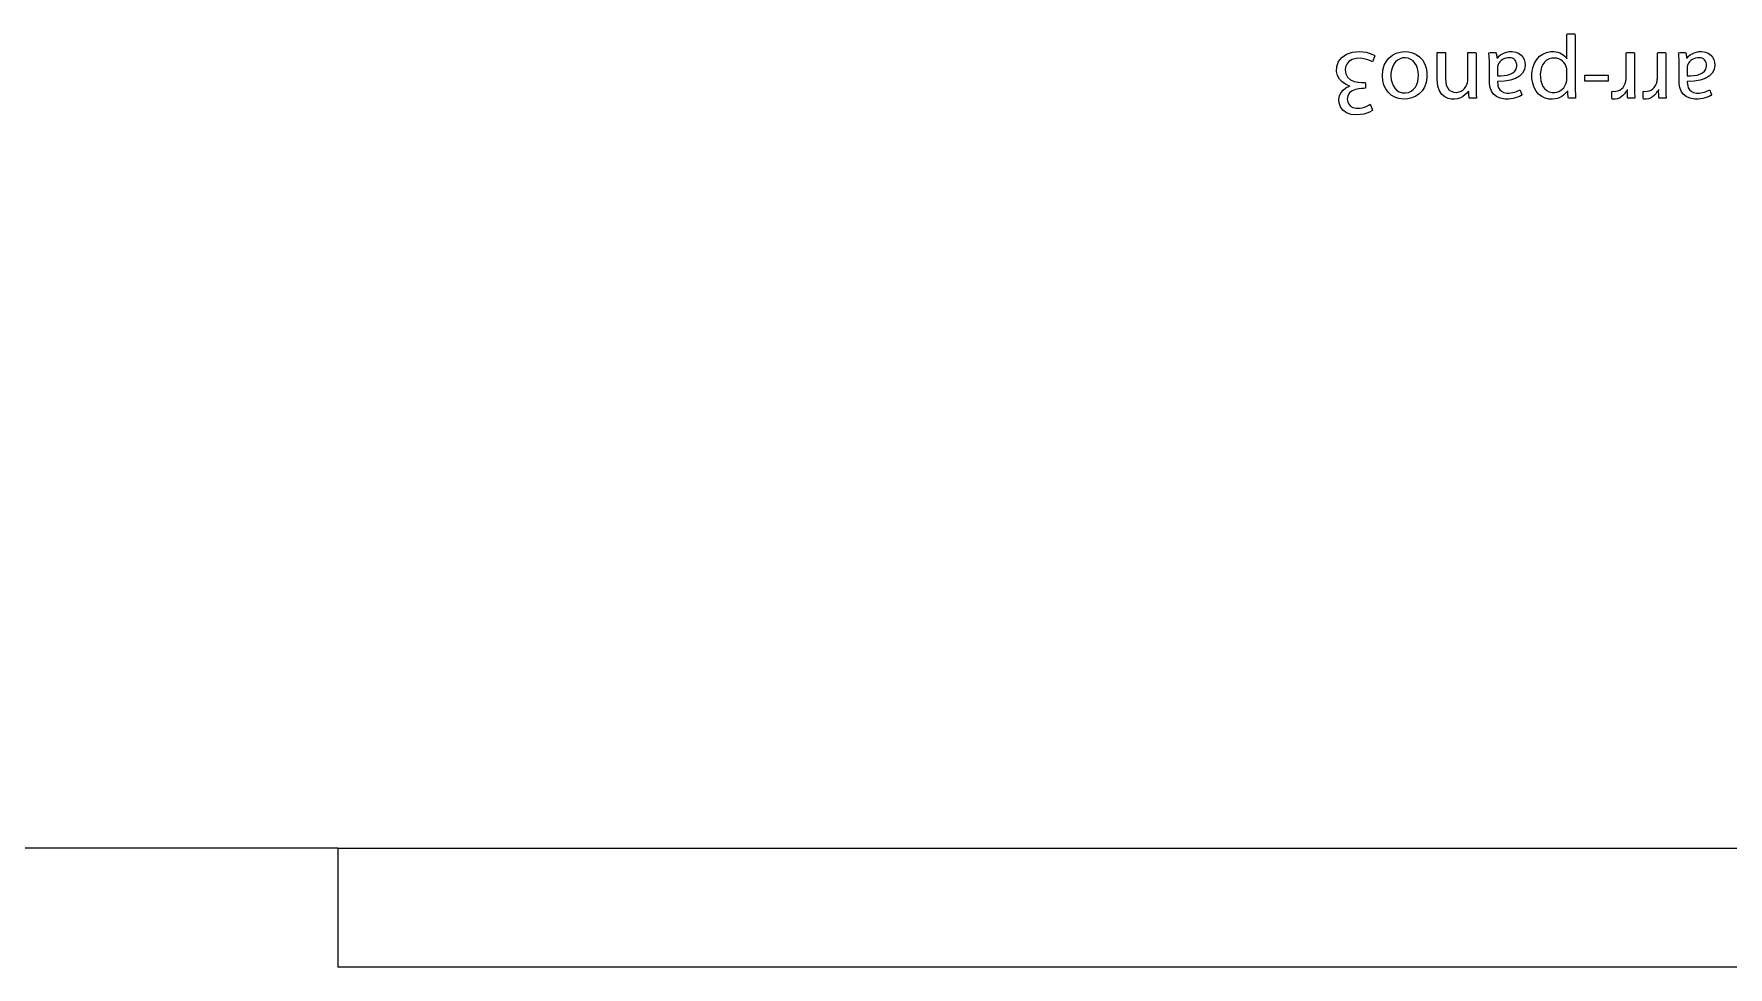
# Model space of a CAD drawing. Header units: metres. Extents: x 0 to 728, y 1000 to 1425.
# Drawn here: x 185.3 to 242.3, y 1128 to 1159.4 of the extents above; entities that cross this region are included whole.
import ezdxf

# ---------------------------------------------------------------- set-up
doc = ezdxf.new("R2010")
doc.units = ezdxf.units.M

msp = doc.modelspace()

# ---------------------------------------------------------------- linework, layer by layer
at = {"layer": 'COMPONENT1'}
for p, q in [((195.515, 1131.999), (175.516, 1131.999)), ((195.515, 1131.999), (195.515, 1127.998)), ((195.515, 1131.999), (245.983, 1131.999)), ((252.017, 1127.998), (195.515, 1127.998))]:
    msp.add_line(p, q, dxfattribs=at)
at = {"layer": 'COMPONENT8'}
for p, q in [((236.889, 1159.386), (236.905, 1159.411)), ((236.889, 1159.301), (236.889, 1159.386)), ((236.889, 1159.175), (236.889, 1159.301)), ((236.889, 1159.026), (236.889, 1159.175)), ((236.889, 1158.872), (236.889, 1159.026)), ((236.905, 1159.411), (236.938, 1159.411)), ((236.938, 1159.411), (236.983, 1159.411)), ((236.983, 1159.411), (237.034, 1159.411)), ((237.034, 1159.411), (237.083, 1159.411)), ((237.083, 1159.411), (237.126, 1159.411)), ((237.126, 1159.411), (237.155, 1159.411)), ((237.155, 1159.411), (237.165, 1159.329)), ((237.165, 1159.329), (237.165, 1159.136)), ((237.165, 1159.136), (237.165, 1158.869)), ((229.135, 1158.147), (229.143, 1158.315)), ((229.143, 1158.315), (229.202, 1158.477)), ((229.202, 1158.477), (229.309, 1158.617)), ((229.309, 1158.617), (229.464, 1158.727)), ((229.475, 1158.397), (229.434, 1158.3)), ((229.464, 1158.727), (229.667, 1158.796)), ((229.548, 1158.484), (229.475, 1158.397)), ((229.657, 1158.551), (229.548, 1158.484)), ((229.807, 1158.587), (229.657, 1158.551)), ((229.667, 1158.796), (229.899, 1158.817)), ((229.947, 1158.589), (229.807, 1158.587)), ((229.899, 1158.817), (230.02, 1158.809)), ((230.048, 1158.575), (229.947, 1158.589)), ((230.02, 1158.809), (230.133, 1158.79)), ((230.141, 1158.552), (230.048, 1158.575)), ((230.133, 1158.79), (230.235, 1158.762)), ((230.224, 1158.523), (230.141, 1158.552)), ((230.293, 1158.493), (230.224, 1158.523)), ((230.235, 1158.762), (230.323, 1158.729)), ((230.345, 1158.465), (230.293, 1158.493)), ((230.323, 1158.729), (230.395, 1158.693)), ((230.368, 1158.527), (230.345, 1158.465)), ((230.388, 1158.584), (230.368, 1158.527)), ((230.407, 1158.637), (230.388, 1158.584)), ((230.395, 1158.693), (230.42, 1158.671)), ((230.42, 1158.671), (230.407, 1158.637)), ((230.692, 1158.194), (230.739, 1158.359)), ((230.739, 1158.359), (230.812, 1158.497)), ((230.812, 1158.497), (230.907, 1158.61)), ((230.907, 1158.61), (231.018, 1158.697)), ((231.059, 1158.388), (231.013, 1158.295)), ((231.018, 1158.697), (231.142, 1158.76)), ((231.118, 1158.467), (231.059, 1158.388)), ((231.188, 1158.53), (231.118, 1158.467)), ((231.142, 1158.76), (231.273, 1158.8)), ((231.269, 1158.575), (231.188, 1158.53)), ((231.357, 1158.601), (231.269, 1158.575)), ((231.273, 1158.8), (231.407, 1158.816)), ((231.453, 1158.607), (231.357, 1158.601)), ((231.407, 1158.816), (231.551, 1158.81)), ((231.546, 1158.591), (231.453, 1158.607)), ((231.631, 1158.554), (231.546, 1158.591)), ((231.551, 1158.81), (231.689, 1158.777)), ((231.706, 1158.5), (231.631, 1158.554)), ((231.689, 1158.777), (231.815, 1158.72)), ((231.77, 1158.429), (231.706, 1158.5)), ((231.821, 1158.343), (231.77, 1158.429)), ((231.815, 1158.72), (231.927, 1158.64)), ((231.86, 1158.245), (231.821, 1158.343)), ((231.927, 1158.64), (232.021, 1158.538)), ((232.021, 1158.538), (232.095, 1158.415)), ((232.095, 1158.415), (232.147, 1158.273)), ((232.52, 1158.757), (232.522, 1158.782)), ((232.52, 1158.639), (232.52, 1158.757)), ((232.52, 1158.46), (232.52, 1158.639)), ((232.52, 1158.256), (232.52, 1158.46)), ((232.522, 1158.782), (232.549, 1158.782)), ((232.549, 1158.782), (232.599, 1158.782)), ((232.599, 1158.782), (232.66, 1158.782)), ((232.66, 1158.782), (232.721, 1158.782)), ((232.721, 1158.782), (232.77, 1158.782)), ((232.77, 1158.782), (232.797, 1158.782)), ((232.797, 1158.782), (232.799, 1158.644)), ((232.799, 1158.644), (232.799, 1158.47)), ((232.799, 1158.47), (232.799, 1158.273)), ((233.549, 1158.756), (233.551, 1158.782)), ((233.549, 1158.638), (233.549, 1158.756)), ((233.549, 1158.457), (233.549, 1158.638)), ((233.549, 1158.251), (233.549, 1158.457)), ((233.551, 1158.782), (233.578, 1158.782)), ((233.578, 1158.782), (233.628, 1158.782)), ((233.628, 1158.782), (233.689, 1158.782)), ((233.689, 1158.782), (233.75, 1158.782)), ((233.75, 1158.782), (233.799, 1158.782)), ((233.799, 1158.782), (233.826, 1158.782)), ((233.826, 1158.782), (233.828, 1158.751)), ((233.828, 1158.751), (233.828, 1158.607)), ((233.828, 1158.607), (233.828, 1158.388)), ((233.828, 1158.388), (233.828, 1158.138)), ((234.258, 1158.776), (234.299, 1158.782)), ((234.264, 1158.73), (234.258, 1158.776)), ((234.268, 1158.682), (234.264, 1158.73)), ((234.272, 1158.631), (234.268, 1158.682)), ((234.275, 1158.579), (234.272, 1158.631)), ((234.277, 1158.525), (234.275, 1158.579)), ((234.278, 1158.47), (234.277, 1158.525)), ((234.279, 1158.414), (234.278, 1158.47)), ((234.279, 1158.383), (234.279, 1158.414)), ((234.279, 1158.304), (234.279, 1158.383)), ((234.279, 1158.195), (234.279, 1158.304)), ((234.299, 1158.782), (234.345, 1158.782)), ((234.345, 1158.782), (234.397, 1158.782)), ((234.397, 1158.782), (234.447, 1158.782)), ((234.447, 1158.782), (234.486, 1158.782)), ((234.486, 1158.782), (234.511, 1158.754)), ((234.511, 1158.754), (234.515, 1158.72)), ((234.515, 1158.72), (234.519, 1158.68)), ((234.519, 1158.68), (234.524, 1158.64)), ((234.524, 1158.64), (234.528, 1158.609)), ((234.528, 1158.609), (234.556, 1158.61)), ((234.553, 1158.314), (234.549, 1158.282)), ((234.56, 1158.349), (234.553, 1158.314)), ((234.556, 1158.61), (234.6, 1158.659)), ((234.573, 1158.382), (234.56, 1158.349)), ((234.597, 1158.428), (234.573, 1158.382)), ((234.629, 1158.472), (234.597, 1158.428)), ((234.6, 1158.659), (234.653, 1158.703)), ((234.669, 1158.513), (234.629, 1158.472)), ((234.653, 1158.703), (234.715, 1158.743)), ((234.715, 1158.548), (234.669, 1158.513)), ((234.715, 1158.743), (234.784, 1158.776)), ((234.769, 1158.576), (234.715, 1158.548)), ((234.829, 1158.597), (234.769, 1158.576)), ((234.784, 1158.776), (234.861, 1158.8)), ((234.896, 1158.609), (234.829, 1158.597)), ((234.861, 1158.8), (234.945, 1158.814)), ((234.96, 1158.61), (234.896, 1158.609)), ((234.945, 1158.814), (235.046, 1158.816)), ((235.009, 1158.603), (234.96, 1158.61)), ((235.055, 1158.589), (235.009, 1158.603)), ((235.046, 1158.816), (235.163, 1158.797)), ((235.096, 1158.567), (235.055, 1158.589)), ((235.132, 1158.536), (235.096, 1158.567)), ((235.162, 1158.498), (235.132, 1158.536)), ((235.184, 1158.451), (235.162, 1158.498)), ((235.163, 1158.797), (235.261, 1158.757)), ((235.179, 1158.228), (235.199, 1158.323)), ((235.197, 1158.395), (235.184, 1158.451)), ((235.199, 1158.323), (235.197, 1158.395)), ((235.261, 1158.757), (235.342, 1158.699)), ((235.342, 1158.699), (235.404, 1158.627)), ((235.404, 1158.627), (235.447, 1158.545)), ((235.447, 1158.545), (235.473, 1158.455)), ((235.479, 1158.354), (235.454, 1158.21)), ((235.473, 1158.455), (235.479, 1158.354)), ((235.741, 1158.27), (235.796, 1158.424)), ((235.796, 1158.424), (235.873, 1158.552)), ((235.873, 1158.552), (235.969, 1158.656)), ((235.969, 1158.656), (236.08, 1158.733)), ((236.078, 1158.381), (236.035, 1158.286)), ((236.135, 1158.46), (236.078, 1158.381)), ((236.08, 1158.733), (236.202, 1158.786)), ((236.205, 1158.522), (236.135, 1158.46)), ((236.202, 1158.786), (236.332, 1158.813)), ((236.288, 1158.567), (236.205, 1158.522)), ((236.382, 1158.592), (236.288, 1158.567)), ((236.332, 1158.813), (236.441, 1158.816)), ((236.478, 1158.597), (236.382, 1158.592)), ((236.441, 1158.816), (236.514, 1158.809)), ((236.549, 1158.588), (236.478, 1158.597)), ((236.514, 1158.809), (236.583, 1158.794)), ((236.616, 1158.568), (236.549, 1158.588)), ((236.583, 1158.794), (236.649, 1158.771)), ((236.678, 1158.538), (236.616, 1158.568)), ((236.649, 1158.771), (236.71, 1158.742)), ((236.734, 1158.498), (236.678, 1158.538)), ((236.71, 1158.742), (236.766, 1158.705)), ((236.783, 1158.449), (236.734, 1158.498)), ((236.766, 1158.705), (236.815, 1158.662)), ((236.824, 1158.393), (236.783, 1158.449)), ((236.815, 1158.662), (236.858, 1158.612)), ((236.856, 1158.33), (236.824, 1158.393)), ((236.877, 1158.269), (236.856, 1158.33)), ((236.858, 1158.612), (236.883, 1158.576)), ((236.883, 1158.576), (236.889, 1158.63)), ((236.889, 1158.734), (236.889, 1158.872)), ((236.889, 1158.63), (236.889, 1158.734)), ((237.165, 1158.869), (237.165, 1158.566)), ((237.165, 1158.566), (237.165, 1158.264)), ((238.883, 1158.767), (238.907, 1158.782)), ((238.883, 1158.689), (238.883, 1158.767)), ((238.883, 1158.562), (238.883, 1158.689)), ((238.883, 1158.409), (238.883, 1158.562)), ((238.883, 1158.251), (238.883, 1158.409)), ((238.907, 1158.782), (238.947, 1158.782)), ((238.947, 1158.782), (238.998, 1158.782)), ((238.998, 1158.782), (239.052, 1158.782)), ((239.052, 1158.782), (239.102, 1158.782)), ((239.102, 1158.782), (239.141, 1158.782)), ((239.141, 1158.782), (239.162, 1158.758)), ((239.162, 1158.758), (239.162, 1158.651)), ((239.162, 1158.651), (239.162, 1158.484)), ((239.162, 1158.484), (239.162, 1158.285)), ((239.934, 1158.767), (239.958, 1158.782)), ((239.934, 1158.689), (239.934, 1158.767)), ((239.934, 1158.562), (239.934, 1158.689)), ((239.934, 1158.409), (239.934, 1158.562)), ((239.934, 1158.251), (239.934, 1158.409)), ((239.958, 1158.782), (239.998, 1158.782)), ((239.998, 1158.782), (240.049, 1158.782)), ((240.049, 1158.782), (240.103, 1158.782)), ((240.103, 1158.782), (240.153, 1158.782)), ((240.153, 1158.782), (240.192, 1158.782)), ((240.192, 1158.782), (240.213, 1158.758)), ((240.213, 1158.758), (240.213, 1158.651)), ((240.213, 1158.651), (240.213, 1158.484)), ((240.213, 1158.484), (240.213, 1158.285)), ((240.643, 1158.776), (240.684, 1158.782)), ((240.649, 1158.73), (240.643, 1158.776)), ((240.653, 1158.682), (240.649, 1158.73)), ((240.657, 1158.631), (240.653, 1158.682)), ((240.66, 1158.579), (240.657, 1158.631)), ((240.662, 1158.525), (240.66, 1158.579)), ((240.663, 1158.47), (240.662, 1158.525)), ((240.664, 1158.414), (240.663, 1158.47)), ((240.664, 1158.383), (240.664, 1158.414)), ((240.664, 1158.304), (240.664, 1158.383)), ((240.664, 1158.195), (240.664, 1158.304)), ((240.684, 1158.782), (240.73, 1158.782)), ((240.73, 1158.782), (240.782, 1158.782)), ((240.782, 1158.782), (240.832, 1158.782)), ((240.832, 1158.782), (240.871, 1158.782)), ((240.871, 1158.782), (240.896, 1158.754)), ((240.896, 1158.754), (240.9, 1158.72)), ((240.9, 1158.72), (240.904, 1158.68)), ((240.904, 1158.68), (240.909, 1158.64)), ((240.909, 1158.64), (240.913, 1158.609)), ((240.913, 1158.609), (240.941, 1158.61)), ((240.938, 1158.314), (240.934, 1158.282)), ((240.945, 1158.349), (240.938, 1158.314)), ((240.941, 1158.61), (240.985, 1158.659)), ((240.958, 1158.382), (240.945, 1158.349)), ((240.982, 1158.428), (240.958, 1158.382)), ((241.014, 1158.472), (240.982, 1158.428)), ((240.985, 1158.659), (241.038, 1158.703)), ((241.054, 1158.513), (241.014, 1158.472)), ((241.038, 1158.703), (241.1, 1158.743)), ((241.1, 1158.548), (241.054, 1158.513)), ((241.1, 1158.743), (241.169, 1158.776)), ((241.154, 1158.576), (241.1, 1158.548)), ((241.214, 1158.597), (241.154, 1158.576)), ((241.169, 1158.776), (241.246, 1158.8)), ((241.281, 1158.609), (241.214, 1158.597)), ((241.246, 1158.8), (241.33, 1158.814)), ((241.345, 1158.61), (241.281, 1158.609)), ((241.33, 1158.814), (241.431, 1158.816)), ((241.394, 1158.603), (241.345, 1158.61)), ((241.44, 1158.589), (241.394, 1158.603)), ((241.431, 1158.816), (241.548, 1158.797)), ((241.481, 1158.567), (241.44, 1158.589)), ((241.517, 1158.536), (241.481, 1158.567)), ((241.547, 1158.498), (241.517, 1158.536)), ((241.569, 1158.451), (241.547, 1158.498)), ((241.548, 1158.797), (241.646, 1158.757)), ((241.564, 1158.228), (241.584, 1158.323)), ((241.582, 1158.395), (241.569, 1158.451)), ((241.584, 1158.323), (241.582, 1158.395)), ((241.646, 1158.757), (241.727, 1158.699)), ((241.727, 1158.699), (241.789, 1158.627)), ((241.789, 1158.627), (241.832, 1158.545)), ((241.832, 1158.545), (241.858, 1158.455)), ((241.864, 1158.354), (241.839, 1158.21)), ((241.858, 1158.455), (241.864, 1158.354)), ((229.167, 1158.007), (229.135, 1158.147)), ((229.231, 1157.889), (229.167, 1158.007)), ((229.322, 1157.794), (229.231, 1157.889)), ((229.434, 1157.722), (229.322, 1157.794)), ((229.434, 1158.3), (229.421, 1158.202)), ((229.421, 1158.202), (229.442, 1158.065)), ((229.442, 1158.065), (229.504, 1157.952)), ((229.504, 1157.952), (229.6, 1157.869)), ((229.6, 1157.869), (229.721, 1157.813)), ((229.721, 1157.813), (229.858, 1157.784)), ((229.858, 1157.784), (229.956, 1157.779)), ((229.956, 1157.779), (230.014, 1157.779)), ((230.014, 1157.779), (230.056, 1157.779)), ((230.056, 1157.779), (230.091, 1157.779)), ((230.091, 1157.779), (230.11, 1157.728)), ((230.675, 1158.001), (230.692, 1158.194)), ((230.688, 1157.838), (230.675, 1158.001)), ((230.726, 1157.69), (230.688, 1157.838)), ((230.98, 1158.189), (230.963, 1158.072)), ((230.963, 1158.072), (230.963, 1157.962)), ((230.963, 1157.962), (230.975, 1157.864)), ((230.975, 1157.864), (230.999, 1157.766)), ((231.013, 1158.295), (230.98, 1158.189)), ((230.999, 1157.766), (231.037, 1157.673)), ((231.833, 1157.711), (231.866, 1157.808)), ((231.884, 1158.135), (231.86, 1158.245)), ((231.866, 1157.808), (231.885, 1157.911)), ((231.892, 1158.017), (231.884, 1158.135)), ((231.885, 1157.911), (231.892, 1158.017)), ((232.145, 1157.769), (232.091, 1157.622)), ((232.174, 1157.936), (232.145, 1157.769)), ((232.147, 1158.273), (232.174, 1158.113)), ((232.174, 1158.113), (232.174, 1157.936)), ((232.52, 1158.065), (232.52, 1158.256)), ((232.52, 1157.923), (232.52, 1158.065)), ((232.52, 1157.867), (232.52, 1157.923)), ((232.541, 1157.656), (232.52, 1157.867)), ((232.799, 1158.273), (232.799, 1158.087)), ((232.799, 1158.087), (232.799, 1157.95)), ((232.799, 1157.95), (232.799, 1157.896)), ((232.799, 1157.896), (232.806, 1157.788)), ((232.806, 1157.788), (232.826, 1157.689)), ((233.522, 1157.705), (233.534, 1157.739)), ((233.534, 1157.739), (233.542, 1157.775)), ((233.542, 1157.775), (233.547, 1157.815)), ((233.547, 1157.815), (233.549, 1157.858)), ((233.549, 1158.057), (233.549, 1158.251)), ((233.549, 1157.914), (233.549, 1158.057)), ((233.549, 1157.858), (233.549, 1157.914)), ((233.828, 1158.138), (233.828, 1157.903)), ((233.828, 1157.903), (233.828, 1157.729)), ((234.279, 1158.075), (234.279, 1158.195)), ((234.279, 1157.963), (234.279, 1158.075)), ((234.279, 1157.878), (234.279, 1157.963)), ((234.279, 1157.84), (234.279, 1157.878)), ((234.284, 1157.729), (234.279, 1157.84)), ((234.549, 1158.282), (234.549, 1158.249)), ((234.549, 1158.249), (234.549, 1158.217)), ((234.549, 1158.217), (234.549, 1158.174)), ((234.549, 1158.174), (234.549, 1158.126)), ((234.549, 1158.126), (234.549, 1158.079)), ((234.549, 1158.079), (234.549, 1158.038)), ((234.549, 1158.038), (234.549, 1157.998)), ((234.549, 1157.998), (234.662, 1157.998)), ((234.789, 1157.815), (234.555, 1157.804)), ((234.555, 1157.804), (234.555, 1157.774)), ((234.555, 1157.774), (234.557, 1157.724)), ((234.662, 1157.998), (234.774, 1158.006)), ((234.774, 1158.006), (234.881, 1158.024)), ((234.991, 1157.849), (234.789, 1157.815)), ((234.881, 1158.024), (234.98, 1158.053)), ((234.98, 1158.053), (235.065, 1158.095)), ((235.159, 1157.906), (234.991, 1157.849)), ((235.065, 1158.095), (235.133, 1158.153)), ((235.133, 1158.153), (235.179, 1158.228)), ((235.293, 1157.986), (235.159, 1157.906)), ((235.392, 1158.088), (235.293, 1157.986)), ((235.454, 1158.21), (235.392, 1158.088)), ((235.711, 1158.091), (235.741, 1158.27)), ((235.711, 1157.907), (235.711, 1158.091)), ((235.735, 1157.75), (235.711, 1157.907)), ((235.782, 1157.609), (235.735, 1157.75)), ((236.006, 1158.179), (235.992, 1158.059)), ((235.992, 1158.059), (235.993, 1157.941)), ((235.993, 1157.941), (236.008, 1157.834)), ((236.035, 1158.286), (236.006, 1158.179)), ((236.008, 1157.834), (236.038, 1157.735)), ((236.038, 1157.735), (236.081, 1157.645)), ((236.854, 1157.725), (236.871, 1157.782)), ((236.871, 1157.782), (236.878, 1157.809)), ((236.883, 1158.243), (236.877, 1158.269)), ((236.878, 1157.809), (236.884, 1157.837)), ((236.886, 1158.215), (236.883, 1158.243)), ((236.884, 1157.837), (236.888, 1157.865)), ((236.888, 1158.186), (236.886, 1158.215)), ((236.889, 1158.157), (236.888, 1158.186)), ((236.888, 1157.865), (236.889, 1157.904)), ((236.889, 1158.116), (236.889, 1158.157)), ((236.889, 1158.075), (236.889, 1158.116)), ((236.889, 1158.027), (236.889, 1158.075)), ((236.889, 1157.978), (236.889, 1158.027)), ((236.889, 1157.935), (236.889, 1157.978)), ((236.889, 1157.904), (236.889, 1157.935)), ((237.165, 1158.264), (237.165, 1158.002)), ((237.165, 1158.002), (237.165, 1157.817)), ((237.165, 1157.817), (237.165, 1157.747)), ((237.165, 1157.747), (237.166, 1157.675)), ((237.492, 1157.823), (237.492, 1158.026)), ((237.492, 1158.026), (238.277, 1158.026)), ((238.277, 1157.823), (237.492, 1157.823)), ((238.277, 1158.026), (238.277, 1157.823)), ((238.816, 1157.668), (238.847, 1157.737)), ((238.847, 1157.737), (238.87, 1157.814)), ((238.87, 1157.814), (238.875, 1157.844)), ((238.875, 1157.844), (238.879, 1157.877)), ((238.879, 1157.877), (238.881, 1157.911)), ((238.881, 1157.911), (238.883, 1157.947)), ((238.883, 1158.11), (238.883, 1158.251)), ((238.883, 1158.006), (238.883, 1158.11)), ((238.883, 1157.947), (238.883, 1158.006)), ((239.162, 1158.285), (239.162, 1158.082)), ((239.162, 1158.082), (239.162, 1157.902)), ((239.162, 1157.902), (239.162, 1157.773)), ((239.162, 1157.773), (239.162, 1157.724)), ((239.867, 1157.668), (239.898, 1157.737)), ((239.898, 1157.737), (239.92, 1157.814)), ((239.92, 1157.814), (239.926, 1157.844)), ((239.926, 1157.844), (239.93, 1157.877)), ((239.93, 1157.877), (239.932, 1157.911)), ((239.932, 1157.911), (239.934, 1157.947)), ((239.934, 1158.11), (239.934, 1158.251)), ((239.934, 1158.006), (239.934, 1158.11)), ((239.934, 1157.947), (239.934, 1158.006)), ((240.213, 1158.285), (240.213, 1158.082)), ((240.213, 1158.082), (240.213, 1157.902)), ((240.213, 1157.902), (240.213, 1157.773)), ((240.213, 1157.773), (240.213, 1157.724)), ((240.664, 1158.075), (240.664, 1158.195)), ((240.664, 1157.963), (240.664, 1158.075)), ((240.664, 1157.878), (240.664, 1157.963)), ((240.664, 1157.84), (240.664, 1157.878)), ((240.669, 1157.729), (240.664, 1157.84)), ((240.934, 1158.282), (240.934, 1158.249)), ((240.934, 1158.249), (240.934, 1158.217)), ((240.934, 1158.217), (240.934, 1158.174)), ((240.934, 1158.174), (240.934, 1158.126)), ((240.934, 1158.126), (240.934, 1158.079)), ((240.934, 1158.079), (240.934, 1158.038)), ((240.934, 1158.038), (240.934, 1157.998)), ((240.934, 1157.998), (241.046, 1157.998)), ((241.174, 1157.815), (240.94, 1157.804)), ((240.94, 1157.804), (240.94, 1157.774)), ((240.94, 1157.774), (240.942, 1157.724)), ((241.046, 1157.998), (241.159, 1158.006)), ((241.159, 1158.006), (241.266, 1158.024)), ((241.376, 1157.849), (241.174, 1157.815)), ((241.266, 1158.024), (241.364, 1158.053)), ((241.364, 1158.053), (241.45, 1158.095)), ((241.544, 1157.906), (241.376, 1157.849)), ((241.45, 1158.095), (241.518, 1158.153)), ((241.518, 1158.153), (241.564, 1158.228)), ((241.678, 1157.986), (241.544, 1157.906)), ((241.777, 1158.088), (241.678, 1157.986)), ((241.839, 1158.21), (241.777, 1158.088)), ((229.213, 1157.213), (229.234, 1157.324)), ((229.22, 1157.086), (229.213, 1157.213)), ((229.234, 1157.324), (229.28, 1157.425)), ((229.28, 1157.425), (229.35, 1157.514)), ((229.35, 1157.514), (229.445, 1157.591)), ((229.563, 1157.653), (229.434, 1157.722)), ((229.445, 1157.591), (229.563, 1157.653)), ((229.513, 1157.326), (229.494, 1157.21)), ((229.494, 1157.21), (229.507, 1157.124)), ((229.571, 1157.422), (229.513, 1157.326)), ((229.563, 1157.653), (229.593, 1157.665)), ((229.659, 1157.493), (229.571, 1157.422)), ((229.766, 1157.54), (229.659, 1157.493)), ((229.88, 1157.564), (229.766, 1157.54)), ((229.977, 1157.569), (229.88, 1157.564)), ((230.014, 1157.569), (229.977, 1157.569)), ((230.056, 1157.569), (230.014, 1157.569)), ((230.11, 1157.58), (230.056, 1157.569)), ((230.11, 1157.728), (230.11, 1157.674)), ((230.11, 1157.674), (230.11, 1157.62)), ((230.11, 1157.62), (230.11, 1157.58)), ((230.786, 1157.558), (230.726, 1157.69)), ((230.868, 1157.445), (230.786, 1157.558)), ((230.97, 1157.352), (230.868, 1157.445)), ((231.089, 1157.281), (230.97, 1157.352)), ((231.037, 1157.673), (231.089, 1157.589)), ((231.089, 1157.589), (231.156, 1157.517)), ((231.225, 1157.235), (231.089, 1157.281)), ((231.156, 1157.517), (231.238, 1157.463)), ((231.376, 1157.214), (231.225, 1157.235)), ((231.238, 1157.463), (231.337, 1157.431)), ((231.337, 1157.431), (231.451, 1157.424)), ((231.528, 1157.221), (231.376, 1157.214)), ((231.451, 1157.424), (231.558, 1157.443)), ((231.671, 1157.253), (231.528, 1157.221)), ((231.558, 1157.443), (231.649, 1157.484)), ((231.649, 1157.484), (231.725, 1157.545)), ((231.801, 1157.31), (231.671, 1157.253)), ((231.725, 1157.545), (231.786, 1157.622)), ((231.786, 1157.622), (231.833, 1157.711)), ((231.916, 1157.392), (231.801, 1157.31)), ((232.014, 1157.496), (231.916, 1157.392)), ((232.091, 1157.622), (232.014, 1157.496)), ((232.597, 1157.494), (232.541, 1157.656)), ((232.68, 1157.374), (232.597, 1157.494)), ((232.78, 1157.292), (232.68, 1157.374)), ((232.888, 1157.241), (232.78, 1157.292)), ((232.826, 1157.689), (232.863, 1157.602)), ((232.863, 1157.602), (232.916, 1157.53)), ((232.996, 1157.217), (232.888, 1157.241)), ((232.916, 1157.53), (232.988, 1157.478)), ((232.988, 1157.478), (233.081, 1157.448)), ((233.101, 1157.214), (232.996, 1157.217)), ((233.081, 1157.448), (233.182, 1157.443)), ((233.206, 1157.229), (233.101, 1157.214)), ((233.182, 1157.443), (233.259, 1157.457)), ((233.301, 1157.26), (233.206, 1157.229)), ((233.259, 1157.457), (233.329, 1157.485)), ((233.384, 1157.303), (233.301, 1157.26)), ((233.329, 1157.485), (233.391, 1157.527)), ((233.455, 1157.355), (233.384, 1157.303)), ((233.391, 1157.527), (233.445, 1157.578)), ((233.445, 1157.578), (233.489, 1157.638)), ((233.513, 1157.414), (233.455, 1157.355)), ((233.489, 1157.638), (233.522, 1157.705)), ((233.578, 1157.484), (233.513, 1157.414)), ((233.581, 1157.444), (233.578, 1157.484)), ((233.584, 1157.391), (233.581, 1157.444)), ((233.588, 1157.334), (233.584, 1157.391)), ((233.591, 1157.285), (233.588, 1157.334)), ((233.593, 1157.252), (233.591, 1157.285)), ((233.619, 1157.245), (233.593, 1157.252)), ((233.663, 1157.245), (233.619, 1157.245)), ((233.717, 1157.245), (233.663, 1157.245)), ((233.771, 1157.245), (233.717, 1157.245)), ((233.839, 1157.245), (233.771, 1157.245)), ((233.828, 1157.729), (233.828, 1157.661)), ((233.828, 1157.661), (233.829, 1157.59)), ((233.829, 1157.59), (233.829, 1157.524)), ((233.829, 1157.524), (233.831, 1157.46)), ((233.831, 1157.46), (233.833, 1157.4)), ((233.833, 1157.4), (233.835, 1157.341)), ((233.835, 1157.341), (233.839, 1157.283)), ((233.839, 1157.283), (233.839, 1157.245)), ((234.306, 1157.604), (234.284, 1157.729)), ((234.349, 1157.487), (234.306, 1157.604)), ((234.417, 1157.384), (234.349, 1157.487)), ((234.513, 1157.301), (234.417, 1157.384)), ((234.643, 1157.242), (234.513, 1157.301)), ((234.557, 1157.724), (234.567, 1157.66)), ((234.567, 1157.66), (234.588, 1157.594)), ((234.588, 1157.594), (234.624, 1157.531)), ((234.624, 1157.531), (234.681, 1157.478)), ((234.809, 1157.215), (234.643, 1157.242)), ((234.681, 1157.478), (234.76, 1157.439)), ((234.76, 1157.439), (234.868, 1157.42)), ((234.921, 1157.215), (234.809, 1157.215)), ((234.868, 1157.42), (234.948, 1157.421)), ((235.001, 1157.222), (234.921, 1157.215)), ((234.948, 1157.421), (235.01, 1157.427)), ((235.078, 1157.235), (235.001, 1157.222)), ((235.01, 1157.427), (235.07, 1157.437)), ((235.07, 1157.437), (235.129, 1157.452)), ((235.153, 1157.253), (235.078, 1157.235)), ((235.129, 1157.452), (235.185, 1157.471)), ((235.223, 1157.276), (235.153, 1157.253)), ((235.185, 1157.471), (235.239, 1157.494)), ((235.288, 1157.302), (235.223, 1157.276)), ((235.239, 1157.494), (235.288, 1157.521)), ((235.288, 1157.521), (235.316, 1157.511)), ((235.348, 1157.333), (235.288, 1157.302)), ((235.316, 1157.511), (235.327, 1157.479)), ((235.327, 1157.479), (235.34, 1157.44)), ((235.34, 1157.44), (235.353, 1157.402)), ((235.364, 1157.37), (235.348, 1157.333)), ((235.353, 1157.402), (235.364, 1157.37)), ((235.85, 1157.486), (235.782, 1157.609)), ((235.936, 1157.384), (235.85, 1157.486)), ((236.038, 1157.304), (235.936, 1157.384)), ((236.154, 1157.248), (236.038, 1157.304)), ((236.081, 1157.645), (236.138, 1157.569)), ((236.138, 1157.569), (236.209, 1157.507)), ((236.282, 1157.218), (236.154, 1157.248)), ((236.209, 1157.507), (236.292, 1157.463)), ((236.4, 1157.214), (236.282, 1157.218)), ((236.292, 1157.463), (236.387, 1157.439)), ((236.387, 1157.439), (236.478, 1157.437)), ((236.488, 1157.223), (236.4, 1157.214)), ((236.478, 1157.437), (236.546, 1157.447)), ((236.569, 1157.241), (236.488, 1157.223)), ((236.546, 1157.447), (236.612, 1157.47)), ((236.644, 1157.269), (236.569, 1157.241)), ((236.612, 1157.47), (236.674, 1157.502)), ((236.712, 1157.305), (236.644, 1157.269)), ((236.674, 1157.502), (236.731, 1157.545)), ((236.774, 1157.35), (236.712, 1157.305)), ((236.731, 1157.545), (236.78, 1157.596)), ((236.83, 1157.403), (236.774, 1157.35)), ((236.78, 1157.596), (236.822, 1157.657)), ((236.822, 1157.657), (236.854, 1157.725)), ((236.879, 1157.464), (236.83, 1157.403)), ((236.915, 1157.492), (236.879, 1157.464)), ((236.917, 1157.459), (236.915, 1157.492)), ((236.92, 1157.415), (236.917, 1157.459)), ((236.923, 1157.367), (236.92, 1157.415)), ((236.926, 1157.319), (236.923, 1157.367)), ((236.928, 1157.279), (236.926, 1157.319)), ((236.944, 1157.245), (236.928, 1157.279)), ((236.974, 1157.245), (236.944, 1157.245)), ((237.015, 1157.245), (236.974, 1157.245)), ((237.06, 1157.245), (237.015, 1157.245)), ((237.105, 1157.245), (237.06, 1157.245)), ((237.143, 1157.245), (237.105, 1157.245)), ((237.178, 1157.249), (237.143, 1157.245)), ((237.166, 1157.675), (237.166, 1157.607)), ((237.166, 1157.607), (237.168, 1157.542)), ((237.168, 1157.542), (237.169, 1157.479)), ((237.169, 1157.479), (237.171, 1157.419)), ((237.171, 1157.419), (237.173, 1157.361)), ((237.173, 1157.361), (237.176, 1157.304)), ((237.176, 1157.304), (237.178, 1157.249)), ((238.403, 1157.474), (238.439, 1157.478)), ((238.403, 1157.445), (238.403, 1157.474)), ((238.403, 1157.402), (238.403, 1157.445)), ((238.403, 1157.351), (238.403, 1157.402)), ((238.403, 1157.301), (238.403, 1157.351)), ((238.403, 1157.258), (238.403, 1157.301)), ((238.415, 1157.218), (238.403, 1157.258)), ((238.443, 1157.215), (238.415, 1157.218)), ((238.439, 1157.478), (238.477, 1157.477)), ((238.474, 1157.213), (238.443, 1157.215)), ((238.513, 1157.215), (238.474, 1157.213)), ((238.477, 1157.477), (238.533, 1157.478)), ((238.584, 1157.227), (238.513, 1157.215)), ((238.533, 1157.478), (238.604, 1157.492)), ((238.652, 1157.251), (238.584, 1157.227)), ((238.604, 1157.492), (238.669, 1157.519)), ((238.715, 1157.287), (238.652, 1157.251)), ((238.669, 1157.519), (238.726, 1157.558)), ((238.773, 1157.334), (238.715, 1157.287)), ((238.726, 1157.558), (238.775, 1157.608)), ((238.824, 1157.391), (238.773, 1157.334)), ((238.775, 1157.608), (238.816, 1157.668)), ((238.867, 1157.457), (238.824, 1157.391)), ((238.92, 1157.495), (238.867, 1157.457)), ((238.918, 1157.534), (238.92, 1157.495)), ((238.922, 1157.443), (238.92, 1157.495)), ((238.925, 1157.384), (238.922, 1157.443)), ((238.927, 1157.327), (238.925, 1157.384)), ((238.929, 1157.28), (238.927, 1157.327)), ((238.951, 1157.245), (238.929, 1157.28)), ((238.986, 1157.245), (238.951, 1157.245)), ((239.031, 1157.245), (238.986, 1157.245)), ((239.078, 1157.245), (239.031, 1157.245)), ((239.122, 1157.245), (239.078, 1157.245)), ((239.174, 1157.245), (239.122, 1157.245)), ((239.162, 1157.724), (239.162, 1157.655)), ((239.162, 1157.655), (239.163, 1157.588)), ((239.163, 1157.588), (239.164, 1157.524)), ((239.164, 1157.524), (239.165, 1157.461)), ((239.165, 1157.461), (239.167, 1157.4)), ((239.167, 1157.4), (239.17, 1157.341)), ((239.17, 1157.341), (239.173, 1157.284)), ((239.173, 1157.284), (239.174, 1157.245)), ((239.454, 1157.474), (239.49, 1157.478)), ((239.454, 1157.445), (239.454, 1157.474)), ((239.454, 1157.402), (239.454, 1157.445)), ((239.454, 1157.351), (239.454, 1157.402)), ((239.454, 1157.301), (239.454, 1157.351)), ((239.454, 1157.258), (239.454, 1157.301)), ((239.465, 1157.218), (239.454, 1157.258)), ((239.494, 1157.215), (239.465, 1157.218)), ((239.49, 1157.478), (239.528, 1157.477)), ((239.524, 1157.213), (239.494, 1157.215)), ((239.564, 1157.215), (239.524, 1157.213)), ((239.528, 1157.477), (239.584, 1157.478)), ((239.635, 1157.227), (239.564, 1157.215)), ((239.584, 1157.478), (239.655, 1157.492)), ((239.703, 1157.251), (239.635, 1157.227)), ((239.655, 1157.492), (239.72, 1157.519)), ((239.766, 1157.287), (239.703, 1157.251)), ((239.72, 1157.519), (239.777, 1157.558)), ((239.824, 1157.334), (239.766, 1157.287)), ((239.777, 1157.558), (239.826, 1157.608)), ((239.875, 1157.391), (239.824, 1157.334)), ((239.826, 1157.608), (239.867, 1157.668)), ((239.918, 1157.457), (239.875, 1157.391)), ((239.971, 1157.495), (239.918, 1157.457)), ((239.969, 1157.534), (239.971, 1157.495)), ((239.973, 1157.443), (239.971, 1157.495)), ((239.976, 1157.384), (239.973, 1157.443)), ((239.978, 1157.327), (239.976, 1157.384)), ((239.98, 1157.28), (239.978, 1157.327)), ((240.002, 1157.245), (239.98, 1157.28)), ((240.037, 1157.245), (240.002, 1157.245)), ((240.082, 1157.245), (240.037, 1157.245)), ((240.129, 1157.245), (240.082, 1157.245)), ((240.173, 1157.245), (240.129, 1157.245)), ((240.225, 1157.245), (240.173, 1157.245)), ((240.213, 1157.724), (240.213, 1157.655)), ((240.213, 1157.655), (240.214, 1157.588)), ((240.214, 1157.588), (240.215, 1157.524)), ((240.215, 1157.524), (240.216, 1157.461)), ((240.216, 1157.461), (240.218, 1157.4)), ((240.218, 1157.4), (240.221, 1157.341)), ((240.221, 1157.341), (240.224, 1157.284)), ((240.224, 1157.284), (240.225, 1157.245)), ((240.691, 1157.604), (240.669, 1157.729)), ((240.734, 1157.487), (240.691, 1157.604)), ((240.802, 1157.384), (240.734, 1157.487)), ((240.898, 1157.301), (240.802, 1157.384)), ((241.028, 1157.242), (240.898, 1157.301)), ((240.942, 1157.724), (240.952, 1157.66)), ((240.952, 1157.66), (240.973, 1157.594)), ((240.973, 1157.594), (241.009, 1157.531)), ((241.009, 1157.531), (241.066, 1157.478)), ((241.194, 1157.215), (241.028, 1157.242)), ((241.066, 1157.478), (241.146, 1157.439)), ((241.146, 1157.439), (241.253, 1157.42)), ((241.306, 1157.215), (241.194, 1157.215)), ((241.253, 1157.42), (241.334, 1157.421)), ((241.386, 1157.222), (241.306, 1157.215)), ((241.334, 1157.421), (241.395, 1157.427)), ((241.463, 1157.235), (241.386, 1157.222)), ((241.395, 1157.427), (241.455, 1157.437)), ((241.455, 1157.437), (241.514, 1157.452)), ((241.538, 1157.253), (241.463, 1157.235)), ((241.514, 1157.452), (241.57, 1157.471)), ((241.608, 1157.276), (241.538, 1157.253)), ((241.57, 1157.471), (241.624, 1157.494)), ((241.673, 1157.302), (241.608, 1157.276)), ((241.624, 1157.494), (241.673, 1157.521)), ((241.673, 1157.521), (241.701, 1157.511)), ((241.733, 1157.333), (241.673, 1157.302)), ((241.701, 1157.511), (241.712, 1157.479)), ((241.712, 1157.479), (241.725, 1157.44)), ((241.725, 1157.44), (241.738, 1157.402)), ((241.749, 1157.37), (241.733, 1157.333)), ((241.738, 1157.402), (241.749, 1157.37)), ((229.262, 1156.958), (229.22, 1157.086)), ((229.343, 1156.846), (229.262, 1156.958)), ((229.463, 1156.757), (229.343, 1156.846)), ((229.624, 1156.7), (229.463, 1156.757)), ((229.507, 1157.124), (229.542, 1157.047)), ((229.542, 1157.047), (229.601, 1156.982)), ((229.601, 1156.982), (229.686, 1156.936)), ((229.816, 1156.683), (229.624, 1156.7)), ((229.686, 1156.936), (229.798, 1156.911)), ((229.798, 1156.911), (229.906, 1156.91)), ((229.934, 1156.692), (229.816, 1156.683)), ((229.906, 1156.91), (229.992, 1156.924)), ((230.046, 1156.713), (229.934, 1156.692)), ((229.992, 1156.924), (230.074, 1156.947)), ((230.149, 1156.744), (230.046, 1156.713)), ((230.074, 1156.947), (230.149, 1156.976)), ((230.149, 1156.976), (230.215, 1157.01)), ((230.24, 1156.781), (230.149, 1156.744)), ((230.215, 1157.01), (230.269, 1157.045)), ((230.317, 1156.823), (230.24, 1156.781)), ((230.269, 1157.045), (230.292, 1156.985)), ((230.292, 1156.985), (230.312, 1156.931)), ((230.312, 1156.931), (230.331, 1156.88)), ((230.343, 1156.847), (230.317, 1156.823)), ((230.331, 1156.88), (230.343, 1156.847))]:
    msp.add_line(p, q, dxfattribs=at)

doc.saveas('drawing.dxf')
